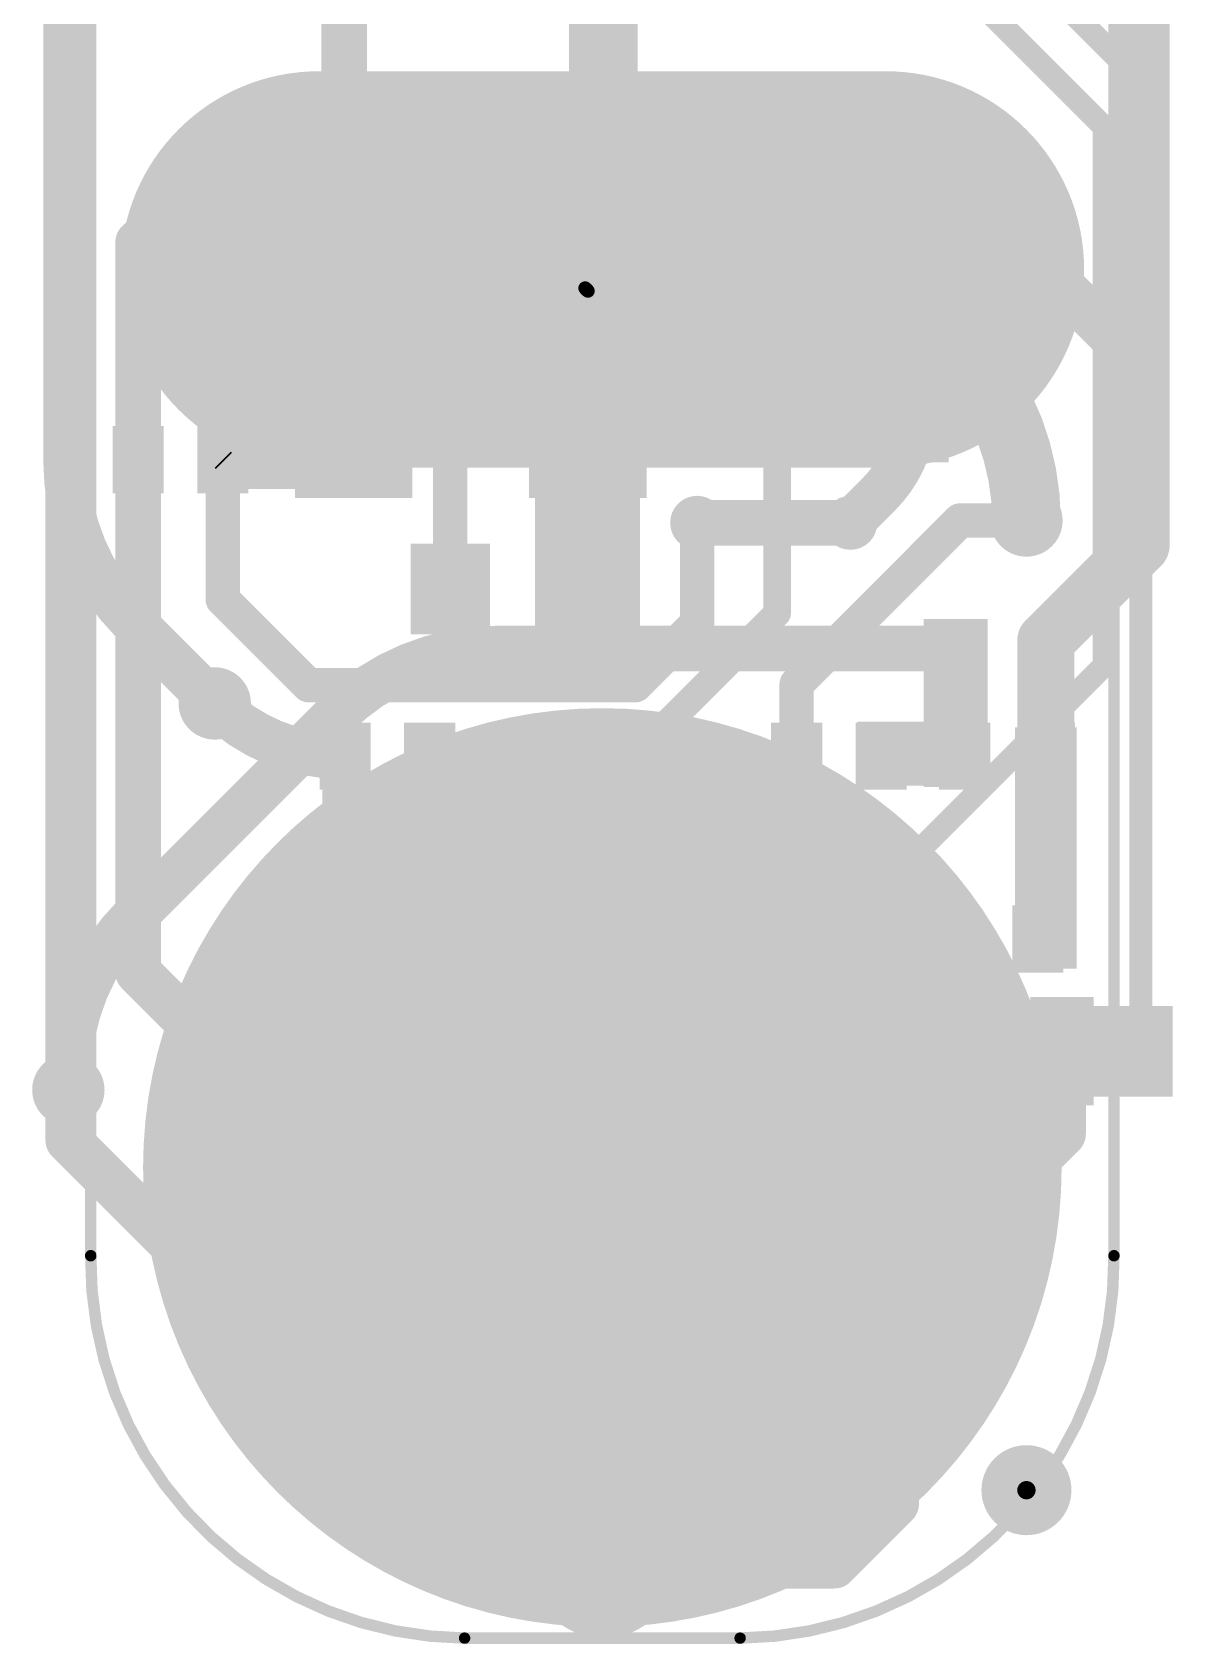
# Model space of a CAD drawing. Header units: millimetres. Extents: x -11 to 1.6, y -1.7 to 28.8.
# Drawn here: x -11.04 to 1.63, y -1.71 to 16.19 of the extents above; entities that cross this region are included whole.
import ezdxf

# ---------------------------------------------------------------- set-up
doc = ezdxf.new("R2010")
doc.units = ezdxf.units.MM
for name, color, linetype in [('BottomLayer', 5, 'Continuous'), ('BottomPaste', 16, 'Continuous'), ('BottomSolder', 6, 'Continuous'), ('PadHoleLayer', 156, 'Continuous'), ('TopLayer', 1, 'Continuous'), ('TopOverlay', 2, 'Continuous'), ('TopPaste', 8, 'Continuous'), ('TopSolder', 216, 'Continuous'), ('ViaHoleLayer', 16, 'Continuous')]:
    doc.layers.add(name, color=color, linetype=linetype)

# ---------------------------------------------------------------- blocks, each defined once
blk = doc.blocks.new('C___0603_B_1')
at = {"layer": 'BottomLayer'}
for points in [[(-1.143, -0.445), (-1.143, 0.445), (-0.381, 0.445), (-0.381, -0.445)], [(0.381, -0.445), (0.381, 0.445), (1.143, 0.445), (1.143, -0.445)]]:
    blk.add_hatch(color=5, dxfattribs=at).paths.add_polyline_path(points)
at = {"layer": 'BottomPaste'}
for points in [[(-1.143, -0.445), (-1.143, 0.445), (-0.381, 0.445), (-0.381, -0.445)], [(0.381, -0.445), (0.381, 0.445), (1.143, 0.445), (1.143, -0.445)]]:
    blk.add_hatch(color=16, dxfattribs=at).paths.add_polyline_path(points)
at = {"layer": 'BottomSolder'}
for points in [[(-1.203, -0.504), (-1.203, 0.504), (-0.321, 0.504), (-0.321, -0.504)], [(0.321, -0.504), (0.321, 0.504), (1.203, 0.504), (1.203, -0.504)]]:
    blk.add_hatch(color=6, dxfattribs=at).paths.add_polyline_path(points)
blk = doc.blocks.new('2_2_P___B_2')
at = {"layer": 'BottomLayer'}
h = blk.add_hatch(color=5, dxfattribs=at)
edge = h.paths.add_edge_path()
edge.add_arc((0, 2.007), 0.75, 0, 360)
h = blk.add_hatch(color=5, dxfattribs=at)
edge = h.paths.add_edge_path()
edge.add_arc((-1.5, 0), 0.75, 0, 360)
h = blk.add_hatch(color=5, dxfattribs=at)
edge = h.paths.add_edge_path()
edge.add_arc((1.5, 0), 0.75, 0, 360)
h = blk.add_hatch(color=5, dxfattribs=at)
edge = h.paths.add_edge_path()
edge.add_arc((0, -2), 0.75, 0, 360)
at = {"layer": 'BottomPaste'}
h = blk.add_hatch(color=16, dxfattribs=at)
edge = h.paths.add_edge_path()
edge.add_arc((0, 2.007), 0.75, 0, 360)
h = blk.add_hatch(color=16, dxfattribs=at)
edge = h.paths.add_edge_path()
edge.add_arc((-1.5, 0), 0.75, 0, 360)
h = blk.add_hatch(color=16, dxfattribs=at)
edge = h.paths.add_edge_path()
edge.add_arc((1.5, 0), 0.75, 0, 360)
h = blk.add_hatch(color=16, dxfattribs=at)
edge = h.paths.add_edge_path()
edge.add_arc((0, -2), 0.75, 0, 360)
at = {"layer": 'BottomSolder'}
h = blk.add_hatch(color=6, dxfattribs=at)
edge = h.paths.add_edge_path()
edge.add_arc((0, 2.007), 0.805, 0, 360)
h = blk.add_hatch(color=6, dxfattribs=at)
edge = h.paths.add_edge_path()
edge.add_arc((-1.5, 0), 0.805, 0, 360)
h = blk.add_hatch(color=6, dxfattribs=at)
edge = h.paths.add_edge_path()
edge.add_arc((1.5, 0), 0.805, 0, 360)
h = blk.add_hatch(color=6, dxfattribs=at)
edge = h.paths.add_edge_path()
edge.add_arc((0, -2), 0.805, 0, 360)
blk = doc.blocks.new('S______B______0402_B_11')
at = {"layer": 'BottomLayer'}
for points in [[(-0.241, 0.317), (-0.241, -0.318), (-0.699, -0.318), (-0.699, 0.317)], [(0.699, 0.317), (0.699, -0.318), (0.241, -0.318), (0.241, 0.317)]]:
    blk.add_hatch(color=5, dxfattribs=at).paths.add_polyline_path(points)
at = {"layer": 'BottomPaste'}
for points in [[(-0.241, 0.317), (-0.241, -0.318), (-0.699, -0.318), (-0.699, 0.317)], [(0.699, 0.317), (0.699, -0.318), (0.241, -0.318), (0.241, 0.317)]]:
    blk.add_hatch(color=16, dxfattribs=at).paths.add_polyline_path(points)
at = {"layer": 'BottomSolder'}
for points in [[(-0.186, 0.373), (-0.186, -0.373), (-0.754, -0.373), (-0.754, 0.373)], [(0.754, 0.373), (0.754, -0.373), (0.186, -0.373), (0.186, 0.373)]]:
    blk.add_hatch(color=6, dxfattribs=at).paths.add_polyline_path(points)
blk = doc.blocks.new('S______B______0402_B_12')
at = {"layer": 'BottomLayer'}
for points in [[(-0.241, 0.318), (-0.241, -0.318), (-0.699, -0.318), (-0.699, 0.318)], [(0.699, 0.318), (0.699, -0.318), (0.241, -0.318), (0.241, 0.318)]]:
    blk.add_hatch(color=5, dxfattribs=at).paths.add_polyline_path(points)
at = {"layer": 'BottomPaste'}
for points in [[(-0.241, 0.318), (-0.241, -0.318), (-0.699, -0.318), (-0.699, 0.318)], [(0.699, 0.318), (0.699, -0.318), (0.241, -0.318), (0.241, 0.318)]]:
    blk.add_hatch(color=16, dxfattribs=at).paths.add_polyline_path(points)
at = {"layer": 'BottomSolder'}
for points in [[(-0.186, 0.373), (-0.186, -0.373), (-0.754, -0.373), (-0.754, 0.373)], [(0.754, 0.373), (0.754, -0.373), (0.186, -0.373), (0.186, 0.373)]]:
    blk.add_hatch(color=6, dxfattribs=at).paths.add_polyline_path(points)
blk = doc.blocks.new('S______B______0402_B_14')
at = {"layer": 'BottomLayer'}
for points in [[(-0.241, 0.317), (-0.241, -0.318), (-0.699, -0.318), (-0.699, 0.317)], [(0.699, 0.317), (0.699, -0.318), (0.241, -0.318), (0.241, 0.317)]]:
    blk.add_hatch(color=5, dxfattribs=at).paths.add_polyline_path(points)
at = {"layer": 'BottomPaste'}
for points in [[(-0.241, 0.317), (-0.241, -0.318), (-0.699, -0.318), (-0.699, 0.317)], [(0.699, 0.317), (0.699, -0.318), (0.241, -0.318), (0.241, 0.317)]]:
    blk.add_hatch(color=16, dxfattribs=at).paths.add_polyline_path(points)
at = {"layer": 'BottomSolder'}
for points in [[(-0.186, 0.373), (-0.186, -0.373), (-0.754, -0.373), (-0.754, 0.373)], [(0.754, 0.373), (0.754, -0.373), (0.186, -0.373), (0.186, 0.373)]]:
    blk.add_hatch(color=6, dxfattribs=at).paths.add_polyline_path(points)
blk = doc.blocks.new('S______B______0402_B_15')
at = {"layer": 'BottomLayer'}
for points in [[(-0.241, 0.317), (-0.241, -0.318), (-0.699, -0.318), (-0.699, 0.317)], [(0.699, 0.317), (0.699, -0.318), (0.241, -0.318), (0.241, 0.317)]]:
    blk.add_hatch(color=5, dxfattribs=at).paths.add_polyline_path(points)
at = {"layer": 'BottomPaste'}
for points in [[(-0.241, 0.317), (-0.241, -0.318), (-0.699, -0.318), (-0.699, 0.317)], [(0.699, 0.317), (0.699, -0.318), (0.241, -0.318), (0.241, 0.317)]]:
    blk.add_hatch(color=16, dxfattribs=at).paths.add_polyline_path(points)
at = {"layer": 'BottomSolder'}
for points in [[(-0.186, 0.373), (-0.186, -0.373), (-0.754, -0.373), (-0.754, 0.373)], [(0.754, 0.373), (0.754, -0.373), (0.186, -0.373), (0.186, 0.373)]]:
    blk.add_hatch(color=6, dxfattribs=at).paths.add_polyline_path(points)
blk = doc.blocks.new('S______B______0402_B_16')
at = {"layer": 'BottomLayer'}
for points in [[(-0.241, 0.317), (-0.241, -0.318), (-0.699, -0.318), (-0.699, 0.317)], [(0.699, 0.317), (0.699, -0.318), (0.241, -0.318), (0.241, 0.317)]]:
    blk.add_hatch(color=5, dxfattribs=at).paths.add_polyline_path(points)
at = {"layer": 'BottomPaste'}
for points in [[(-0.241, 0.317), (-0.241, -0.318), (-0.699, -0.318), (-0.699, 0.317)], [(0.699, 0.317), (0.699, -0.318), (0.241, -0.318), (0.241, 0.317)]]:
    blk.add_hatch(color=16, dxfattribs=at).paths.add_polyline_path(points)
at = {"layer": 'BottomSolder'}
for points in [[(-0.186, 0.373), (-0.186, -0.373), (-0.754, -0.373), (-0.754, 0.373)], [(0.754, 0.373), (0.754, -0.373), (0.186, -0.373), (0.186, 0.373)]]:
    blk.add_hatch(color=6, dxfattribs=at).paths.add_polyline_path(points)
blk = doc.blocks.new('RES_0402_B_17')
at = {"layer": 'BottomLayer'}
for points in [[(-0.241, 0.318), (-0.241, -0.318), (-0.699, -0.318), (-0.699, 0.318)], [(0.699, 0.318), (0.699, -0.318), (0.241, -0.318), (0.241, 0.318)]]:
    blk.add_hatch(color=5, dxfattribs=at).paths.add_polyline_path(points)
at = {"layer": 'BottomPaste'}
for points in [[(-0.241, 0.318), (-0.241, -0.318), (-0.699, -0.318), (-0.699, 0.318)], [(0.699, 0.318), (0.699, -0.318), (0.241, -0.318), (0.241, 0.318)]]:
    blk.add_hatch(color=16, dxfattribs=at).paths.add_polyline_path(points)
at = {"layer": 'BottomSolder'}
for points in [[(-0.186, 0.373), (-0.186, -0.373), (-0.754, -0.373), (-0.754, 0.373)], [(0.754, 0.373), (0.754, -0.373), (0.186, -0.373), (0.186, 0.373)]]:
    blk.add_hatch(color=6, dxfattribs=at).paths.add_polyline_path(points)
blk = doc.blocks.new('LED_0603_B_18')
at = {"layer": 'BottomLayer'}
for points in [[(-1, 0.5), (-0.5, 0.5), (-0.5, -0.5), (-1, -0.5)], [(0.5, 0.5), (1, 0.5), (1, -0.5), (0.5, -0.5)]]:
    blk.add_hatch(color=5, dxfattribs=at).paths.add_polyline_path(points)
at = {"layer": 'BottomPaste'}
for points in [[(-1, 0.5), (-0.5, 0.5), (-0.5, -0.5), (-1, -0.5)], [(0.5, 0.5), (1, 0.5), (1, -0.5), (0.5, -0.5)]]:
    blk.add_hatch(color=16, dxfattribs=at).paths.add_polyline_path(points)
at = {"layer": 'BottomSolder'}
for points in [[(-1.102, 0.602), (-0.398, 0.602), (-0.398, -0.602), (-1.102, -0.602)], [(0.398, 0.602), (1.102, 0.602), (1.102, -0.602), (0.398, -0.602)]]:
    blk.add_hatch(color=6, dxfattribs=at).paths.add_polyline_path(points)
blk = doc.blocks.new('C___0603_B_19')
at = {"layer": 'BottomLayer'}
for points in [[(-1.143, -0.445), (-1.143, 0.445), (-0.381, 0.445), (-0.381, -0.445)], [(0.381, -0.445), (0.381, 0.445), (1.143, 0.445), (1.143, -0.445)]]:
    blk.add_hatch(color=5, dxfattribs=at).paths.add_polyline_path(points)
at = {"layer": 'BottomPaste'}
for points in [[(-1.143, -0.445), (-1.143, 0.445), (-0.381, 0.445), (-0.381, -0.445)], [(0.381, -0.445), (0.381, 0.445), (1.143, 0.445), (1.143, -0.445)]]:
    blk.add_hatch(color=16, dxfattribs=at).paths.add_polyline_path(points)
at = {"layer": 'BottomSolder'}
for points in [[(-1.203, -0.504), (-1.203, 0.504), (-0.321, 0.504), (-0.321, -0.504)], [(0.321, -0.504), (0.321, 0.504), (1.203, 0.504), (1.203, -0.504)]]:
    blk.add_hatch(color=6, dxfattribs=at).paths.add_polyline_path(points)
blk = doc.blocks.new('SOT_23_5_B_20')
at = {"layer": 'BottomLayer'}
for points in [[(-1.85, 1.25), (-0.75, 1.25), (-0.75, 0.65), (-1.85, 0.65)], [(0.75, 1.25), (1.85, 1.25), (1.85, 0.65), (0.75, 0.65)], [(-1.85, 0.3), (-0.75, 0.3), (-0.75, -0.3), (-1.85, -0.3)], [(-1.85, -0.65), (-0.75, -0.65), (-0.75, -1.25), (-1.85, -1.25)], [(0.75, -0.65), (1.85, -0.65), (1.85, -1.25), (0.75, -1.25)]]:
    blk.add_hatch(color=5, dxfattribs=at).paths.add_polyline_path(points)
at = {"layer": 'BottomPaste'}
for points in [[(-1.85, 1.25), (-0.75, 1.25), (-0.75, 0.65), (-1.85, 0.65)], [(0.75, 1.25), (1.85, 1.25), (1.85, 0.65), (0.75, 0.65)], [(-1.85, 0.3), (-0.75, 0.3), (-0.75, -0.3), (-1.85, -0.3)], [(-1.85, -0.65), (-0.75, -0.65), (-0.75, -1.25), (-1.85, -1.25)], [(0.75, -0.65), (1.85, -0.65), (1.85, -1.25), (0.75, -1.25)]]:
    blk.add_hatch(color=16, dxfattribs=at).paths.add_polyline_path(points)
at = {"layer": 'BottomSolder'}
for points in [[(-1.952, 1.352), (-0.648, 1.352), (-0.648, 0.548), (-1.952, 0.548)], [(0.648, 1.352), (1.952, 1.352), (1.952, 0.548), (0.648, 0.548)], [(-1.952, 0.402), (-0.648, 0.402), (-0.648, -0.402), (-1.952, -0.402)], [(-1.952, -0.548), (-0.648, -0.548), (-0.648, -1.352), (-1.952, -1.352)], [(0.648, -0.548), (1.952, -0.548), (1.952, -1.352), (0.648, -1.352)]]:
    blk.add_hatch(color=6, dxfattribs=at).paths.add_polyline_path(points)
blk = doc.blocks.new('SEMG_SENSOR_23')
at = {"layer": 'TopLayer'}
h = blk.add_hatch(color=1, dxfattribs=at)
edge = h.paths.add_edge_path()
edge.add_arc((0, 9.987), 5, 0, 360)
h = blk.add_hatch(color=1, dxfattribs=at)
edge = h.paths.add_edge_path()
edge.add_arc((-3.15, -0.013), 2.1, 90, 270)
edge.add_line((-3.15, -2.113), (3.15, -2.113))
edge.add_arc((3.15, -0.013), 2.1, 270, 450)
edge.add_line((3.15, 2.087), (-3.15, 2.087))
h = blk.add_hatch(color=1, dxfattribs=at)
edge = h.paths.add_edge_path()
edge.add_arc((0, -9.987), 5, 0, 360)
at = {"layer": 'TopPaste'}
h = blk.add_hatch(color=8, dxfattribs=at)
edge = h.paths.add_edge_path()
edge.add_arc((0, 9.987), 5, 0, 360)
h = blk.add_hatch(color=8, dxfattribs=at)
edge = h.paths.add_edge_path()
edge.add_arc((-3.15, -0.013), 2.1, 90, 270)
edge.add_line((-3.15, -2.113), (3.15, -2.113))
edge.add_arc((3.15, -0.013), 2.1, 270, 450)
edge.add_line((3.15, 2.087), (-3.15, 2.087))
h = blk.add_hatch(color=8, dxfattribs=at)
edge = h.paths.add_edge_path()
edge.add_arc((0, -9.987), 5, 0, 360)
at = {"layer": 'TopSolder'}
h = blk.add_hatch(color=216, dxfattribs=at)
edge = h.paths.add_edge_path()
edge.add_arc((0, 9.987), 5.102, 0, 360)
h = blk.add_hatch(color=216, dxfattribs=at)
edge = h.paths.add_edge_path()
edge.add_arc((-3.15, -0.013), 2.202, 90, 270)
edge.add_line((-3.15, -2.214), (3.15, -2.214))
edge.add_arc((3.15, -0.013), 2.202, 270, 450)
edge.add_line((3.15, 2.189), (-3.15, 2.189))
h = blk.add_hatch(color=216, dxfattribs=at)
edge = h.paths.add_edge_path()
edge.add_arc((0, -9.987), 5.102, 0, 360)
at = {"layer": 'TopOverlay', "const_width": 0.127}
for points in [[(-5.683, 10.966, -0.414214), (-1.531, 15.213)], [(1.531, 15.213, -0.414214), (5.683, 10.966)], [(-1.531, -15.213, -0.414214), (-5.683, -10.966)], [(5.683, -10.966, -0.414214), (1.531, -15.213)]]:
    blk.add_lwpolyline(points, format="xyb", dxfattribs=at)
for points in [[(-1.531, 15.213), (1.531, 15.213)], [(-5.683, -10.966), (-5.683, 10.966)], [(5.683, -10.966), (5.683, 10.966)], [(-1.531, -15.213), (1.531, -15.213)]]:
    blk.add_lwpolyline(points, dxfattribs=at)
at = {"layer": 'TopOverlay', "const_width": 0.0635}
for points in [[(-1.562, 15.213, 1), (-1.499, 15.213, 1)], [(-1.562, 15.213, 1), (-1.499, 15.213, 1)], [(1.499, 15.213, 1), (1.562, 15.213, 1)], [(1.499, 15.213, 1), (1.562, 15.213, 1)], [(-5.715, 10.966, 1), (-5.651, 10.966, 1)], [(-5.715, 10.966, 1), (-5.651, 10.966, 1)], [(5.652, 10.966, 1), (5.715, 10.966, 1)], [(5.652, 10.966, 1), (5.715, 10.966, 1)], [(-5.715, -10.966, 1), (-5.651, -10.966, 1)], [(-5.715, -10.966, 1), (-5.651, -10.966, 1)], [(5.652, -10.966, 1), (5.715, -10.966, 1)], [(5.652, -10.966, 1), (5.715, -10.966, 1)], [(-1.562, -15.213, 1), (-1.499, -15.213, 1)], [(-1.562, -15.213, 1), (-1.499, -15.213, 1)], [(1.499, -15.213, 1), (1.562, -15.213, 1)], [(1.499, -15.213, 1), (1.562, -15.213, 1)]]:
    blk.add_lwpolyline(points, format="xyb", close=True, dxfattribs=at)
blk = doc.blocks.new('C___0603_B_24')
at = {"layer": 'BottomLayer'}
for points in [[(-1.143, -0.445), (-1.143, 0.445), (-0.381, 0.445), (-0.381, -0.445)], [(0.381, -0.445), (0.381, 0.445), (1.143, 0.445), (1.143, -0.445)]]:
    blk.add_hatch(color=5, dxfattribs=at).paths.add_polyline_path(points)
at = {"layer": 'BottomPaste'}
for points in [[(-1.143, -0.445), (-1.143, 0.445), (-0.381, 0.445), (-0.381, -0.445)], [(0.381, -0.445), (0.381, 0.445), (1.143, 0.445), (1.143, -0.445)]]:
    blk.add_hatch(color=16, dxfattribs=at).paths.add_polyline_path(points)
at = {"layer": 'BottomSolder'}
for points in [[(-1.203, -0.504), (-1.203, 0.504), (-0.321, 0.504), (-0.321, -0.504)], [(0.321, -0.504), (0.321, 0.504), (1.203, 0.504), (1.203, -0.504)]]:
    blk.add_hatch(color=6, dxfattribs=at).paths.add_polyline_path(points)

msp = doc.modelspace()

# ---------------------------------------------------------------- hatches: boundary and pattern name
at = {"layer": 'BottomLayer'}
for points in [[(-5.565, 15.265), (-7.845, 15.265), (-7.845, 14.376), (-5.565, 14.376)], [(-5.461, 12.954), (-2.388, 12.954), (-2.388, 13.881), (-5.461, 13.881)], [(-1.626, 11.417), (-0.864, 11.417), (-0.864, 13.881), (-1.626, 13.881)], [(-9.157, 11.12), (-6.922, 11.12), (-6.922, 11.762), (-9.157, 11.762)], [(-5.461, 9.563), (-4.293, 9.563), (-4.293, 11.811), (-5.461, 11.811)], [(-0.432, 7.81), (-0.432, 9.677), (-1.143, 9.677), (-1.143, 7.81)], [(-1.88, 7.823), (-0.457, 7.823), (-0.457, 8.534), (-1.88, 8.534)], [(-0.127, 5.791), (0.559, 5.791), (0.559, 8.471), (-0.127, 8.471)], [(-1.415, 4.312), (-0.483, 4.312), (-0.483, 6.452), (-1.415, 6.452)], [(0.144, 4.369), (1.626, 4.369), (1.626, 5.377), (0.144, 5.377)]]:
    msp.add_hatch(color=5, dxfattribs=at).paths.add_polyline_path(points)
h = msp.add_hatch(color=5, dxfattribs=at)
edge = h.paths.add_edge_path()
edge.add_arc((-3.658, 10.744), 0.3, 0, 360)
h = msp.add_hatch(color=5, dxfattribs=at)
edge = h.paths.add_edge_path()
edge.add_arc((-1.956, 10.744), 0.3, 0, 360)
h = msp.add_hatch(color=5, dxfattribs=at)
edge = h.paths.add_edge_path()
edge.add_arc((0, 10.77), 0.3, 0, 360)
h = msp.add_hatch(color=5, dxfattribs=at)
edge = h.paths.add_edge_path()
edge.add_arc((-0.787, 9.347), 0.3, 0, 360)
h = msp.add_hatch(color=5, dxfattribs=at)
edge = h.paths.add_edge_path()
edge.add_arc((-9.017, 8.738), 0.3, 0, 360)
h = msp.add_hatch(color=5, dxfattribs=at)
edge = h.paths.add_edge_path()
edge.add_arc((1.27, 4.902), 0.3, 0, 360)
h = msp.add_hatch(color=5, dxfattribs=at)
edge = h.paths.add_edge_path()
edge.add_arc((-10.643, 4.445), 0.3, 0, 360)
at = {"layer": 'BottomSolder'}
h = msp.add_hatch(color=6, dxfattribs=at)
edge = h.paths.add_edge_path()
edge.add_arc((0, 10.77), 0.402, 0, 360)
h = msp.add_hatch(color=6, dxfattribs=at)
edge = h.paths.add_edge_path()
edge.add_arc((-9.017, 8.738), 0.402, 0, 360)
h = msp.add_hatch(color=6, dxfattribs=at)
edge = h.paths.add_edge_path()
edge.add_arc((-10.643, 4.445), 0.402, 0, 360)
h = msp.add_hatch(color=6, dxfattribs=at)
edge = h.paths.add_edge_path()
edge.add_arc((0, 0), 0.102, 0, 360)
at = {"layer": 'PadHoleLayer'}
h = msp.add_hatch(color=156, dxfattribs=at)
edge = h.paths.add_edge_path()
edge.add_arc((0, 0), 0.5, 0, 360)
at = {"layer": 'TopLayer'}
h = msp.add_hatch(color=1, dxfattribs=at)
edge = h.paths.add_edge_path()
edge.add_arc((-3.658, 10.744), 0.3, 0, 360)
h = msp.add_hatch(color=1, dxfattribs=at)
edge = h.paths.add_edge_path()
edge.add_arc((-1.956, 10.744), 0.3, 0, 360)
h = msp.add_hatch(color=1, dxfattribs=at)
edge = h.paths.add_edge_path()
edge.add_arc((0, 10.77), 0.3, 0, 360)
h = msp.add_hatch(color=1, dxfattribs=at)
edge = h.paths.add_edge_path()
edge.add_arc((-0.787, 9.347), 0.3, 0, 360)
h = msp.add_hatch(color=1, dxfattribs=at)
edge = h.paths.add_edge_path()
edge.add_arc((-9.017, 8.738), 0.3, 0, 360)
h = msp.add_hatch(color=1, dxfattribs=at)
edge = h.paths.add_edge_path()
edge.add_arc((1.27, 4.902), 0.3, 0, 360)
h = msp.add_hatch(color=1, dxfattribs=at)
edge = h.paths.add_edge_path()
edge.add_arc((-10.643, 4.445), 0.3, 0, 360)
at = {"layer": 'TopSolder'}
h = msp.add_hatch(color=216, dxfattribs=at)
edge = h.paths.add_edge_path()
edge.add_arc((0, 10.77), 0.402, 0, 360)
h = msp.add_hatch(color=216, dxfattribs=at)
edge = h.paths.add_edge_path()
edge.add_arc((-9.017, 8.738), 0.402, 0, 360)
h = msp.add_hatch(color=216, dxfattribs=at)
edge = h.paths.add_edge_path()
edge.add_arc((-10.643, 4.445), 0.402, 0, 360)
h = msp.add_hatch(color=216, dxfattribs=at)
edge = h.paths.add_edge_path()
edge.add_arc((0, 0), 0.102, 0, 360)
at = {"layer": 'ViaHoleLayer'}
h = msp.add_hatch(color=16, dxfattribs=at)
edge = h.paths.add_edge_path()
edge.add_arc((0, 10.77), 0.15, 0, 360)
h = msp.add_hatch(color=16, dxfattribs=at)
edge = h.paths.add_edge_path()
edge.add_arc((-3.658, 10.744), 0.15, 0, 360)
h = msp.add_hatch(color=16, dxfattribs=at)
edge = h.paths.add_edge_path()
edge.add_arc((-1.956, 10.744), 0.15, 0, 360)
h = msp.add_hatch(color=16, dxfattribs=at)
edge = h.paths.add_edge_path()
edge.add_arc((-0.787, 9.347), 0.15, 0, 360)
h = msp.add_hatch(color=16, dxfattribs=at)
edge = h.paths.add_edge_path()
edge.add_arc((-9.017, 8.738), 0.15, 0, 360)
h = msp.add_hatch(color=16, dxfattribs=at)
edge = h.paths.add_edge_path()
edge.add_arc((1.27, 4.902), 0.15, 0, 360)
h = msp.add_hatch(color=16, dxfattribs=at)
edge = h.paths.add_edge_path()
edge.add_arc((-10.643, 4.445), 0.15, 0, 360)

# ---------------------------------------------------------------- linework, layer by layer
at = {"layer": 'BottomLayer'}
for points, const_width in [([(1.273, 12.491), (1.273, 25.495)], 0.381), ([(-10.643, 15.748), (-10.643, 19.507)], 0.508), ([(1.273, 12.491), (1.273, 16.888)], 0.635), ([(-7.579, 14.732), (-7.579, 16.858)], 0.508), ([(-10.643, 3.886), (-10.643, 15.748)], 0.508), ([(-10.643, 15.122), (-10.643, 15.748)], 0.508), ([(-9.868, 13.856), (-8.903, 14.821)], 0.508), ([(-8.903, 14.821), (-7.579, 14.821)], 0.508), ([(-7.579, 14.821), (-6.705, 14.821)], 0.508), ([(-6.705, 14.732), (-5.842, 14.732)], 0.508), ([(-4.902, 13.35), (-4.902, 14.732)], 0.381), ([(-9.868, 11.445), (-9.868, 13.856)], 0.508), ([(-1.245, 13.437), (-1.213, 13.405)], 0.381), ([(-7.472, 13.32), (-7.424, 13.272)], 0.381), ([(-7.424, 13.272), (-6.624, 13.272)], 0.381), ([(-6.624, 13.272), (-6.401, 13.049)], 0.381), ([(-4.902, 13.35), (-4.872, 13.32)], 0.152), ([(-1.245, 13.31), (-1.219, 13.335)], 0.508), ([(-1.219, 13.335), (0.428, 13.335)], 0.508), ([(0.428, 13.335), (1.273, 12.491)], 0.508), ([(-6.401, 10.008), (-6.401, 13.049)], 0.381), ([(1.273, 10.493), (1.273, 12.491)], 0.635), ([(-4.872, 12.37), (-3.937, 12.37)], 0.381), ([(-3.937, 12.37), (-3.429, 11.862)], 0.381), ([(-3.429, 11.862), (-2.769, 11.862)], 0.381), ([(-2.769, 10.922), (-2.769, 11.862)], 0.305), ([(-1.245, 11.798), (-1.245, 11.862)], 0.381), ([(-1.435, 11.608), (-1.245, 11.798)], 0.381), ([(-9.868, 6.744), (-9.868, 11.445)], 0.508), ([(-8.928, 9.893), (-8.928, 11.445)], 0.381), ([(-8.928, 11.445), (-8.915, 11.432)], 0.254), ([(-1.914, 10.786), (-1.64, 11.06)], 0.508), ([(-3.658, 9.627), (-3.658, 10.744)], 0.381), ([(-2.769, 9.738), (-2.769, 10.922)], 0.305), ([(-2.553, 8.953), (-0.737, 10.77)], 0.381), ([(-1.956, 10.744), (-1.914, 10.786)], 0.381), ([(-0.737, 10.77), (0, 10.77)], 0.381), ([(0.216, 9.436), (1.273, 10.493)], 0.635), ([(-8.928, 9.893), (-7.976, 8.941)], 0.381), ([(-4.353, 8.153), (-2.769, 9.738)], 0.305), ([(-4.343, 8.941), (-3.658, 9.627)], 0.381), ([(0.216, 7.131), (0.216, 9.436)], 0.635), ([(-7.976, 8.941), (-4.343, 8.941)], 0.381), ([(-2.553, 8.153), (-2.553, 8.953)], 0.381), ([(-7.607, 8.153), (-7.569, 8.153)], 0.508), ([(-7.569, 6.68), (-7.569, 8.153)], 0.508), ([(-6.629, 8.153), (-4.353, 8.153)], 0.305), ([(0.203, 7.252), (0.203, 7.429)], 0.381), ([(-9.868, 5.753), (-9.868, 6.744)], 0.508), ([(-7.569, 6.68), (-6.325, 5.436)], 0.508), ([(-1.106, 4.877), (-1.106, 5.917)], 0.381), ([(-9.868, 5.753), (-7.283, 3.168)], 0.508), ([(-6.325, 5.436), (-4.724, 5.436)], 0.508), ([(-4.724, 5.436), (-3.199, 3.91)], 0.508), ([(0.406, 3.957), (0.406, 4.877)], 0.508), ([(-10.643, 3.886), (-7.918, 1.162)], 0.508), ([(-3.199, 1.162), (-3.199, 3.91)], 0.508), ([(-1.448, 2.103), (0.406, 3.957)], 0.508), ([(-7.283, 3.168), (-4.699, 3.168)], 0.508), ([(-1.448, -0.152), (-1.448, 2.103)], 0.508), ([(-7.918, 1.162), (-6.199, 1.162)], 0.508), ([(-2.134, -0.838), (-1.448, -0.152)], 0.508), ([(-4.699, -0.838), (-2.134, -0.838)], 0.508)]:
    msp.add_lwpolyline(points, dxfattribs=dict(at, const_width=const_width))
for points, const_width in [([(-10.77, 15.748, 1), (-10.516, 15.748, 1)], 0.254), ([(-10.77, 15.748, 1), (-10.516, 15.748, 1)], 0.254), ([(-10.77, 15.748, 1), (-10.516, 15.748, 1)], 0.254), ([(-10.77, 15.122, 1), (-10.516, 15.122, 1)], 0.254), ([(-9.03, 14.821, 1), (-8.776, 14.821, 1)], 0.254), ([(-9.03, 14.821, 1), (-8.776, 14.821, 1)], 0.254), ([(-7.706, 14.821, 1), (-7.452, 14.821, 1)], 0.254), ([(-7.706, 14.821, 1), (-7.452, 14.821, 1)], 0.254), ([(-6.832, 14.821, 1), (-6.578, 14.821, 1)], 0.254), ([(-7.706, 14.732, 1), (-7.452, 14.732, 1)], 0.254), ([(-6.832, 14.732, 1), (-6.578, 14.732, 1)], 0.254), ([(-5.969, 14.732, 1), (-5.715, 14.732, 1)], 0.254), ([(-4.997, 14.732, 1), (-4.807, 14.732, 1)], 0.191), ([(-9.995, 13.856, 1), (-9.741, 13.856, 1)], 0.254), ([(-9.995, 13.856, 1), (-9.741, 13.856, 1)], 0.254), ([(-1.34, 13.437, 1), (-1.149, 13.437, 1)], 0.191), ([(-7.567, 13.32, 1), (-7.377, 13.32, 1)], 0.191), ([(-7.519, 13.272, 1), (-7.329, 13.272, 1)], 0.191), ([(-7.519, 13.272, 1), (-7.329, 13.272, 1)], 0.191), ([(-6.719, 13.272, 1), (-6.529, 13.272, 1)], 0.191), ([(-6.719, 13.272, 1), (-6.529, 13.272, 1)], 0.191), ([(-4.997, 13.35, 1), (-4.807, 13.35, 1)], 0.191), ([(-4.94, 13.35, 1), (-4.864, 13.35, 1)], 0.0762), ([(-1.372, 13.31, 1), (-1.118, 13.31, 1)], 0.254), ([(-1.346, 13.335, 1), (-1.092, 13.335, 1)], 0.254), ([(-1.346, 13.335, 1), (-1.092, 13.335, 1)], 0.254), ([(-1.308, 13.405, 1), (-1.118, 13.405, 1)], 0.191), ([(0.301, 13.335, 1), (0.555, 13.335, 1)], 0.254), ([(0.301, 13.335, 1), (0.555, 13.335, 1)], 0.254), ([(-4.91, 13.32, 1), (-4.834, 13.32, 1)], 0.0762), ([(-6.496, 13.049, 1), (-6.306, 13.049, 1)], 0.191), ([(-6.496, 13.049, 1), (-6.306, 13.049, 1)], 0.191), ([(1.114, 12.491, 1), (1.432, 12.491, 1)], 0.318), ([(1.114, 12.491, 1), (1.432, 12.491, 1)], 0.318), ([(1.146, 12.491, 1), (1.4, 12.491, 1)], 0.254), ([(-4.967, 12.37, 1), (-4.777, 12.37, 1)], 0.191), ([(-4.032, 12.37, 1), (-3.842, 12.37, 1)], 0.191), ([(-4.032, 12.37, 1), (-3.842, 12.37, 1)], 0.191), ([(1.178, 12.491, 1), (1.368, 12.491, 1)], 0.191), ([(-1.372, 12.014, 1), (-1.118, 12.014, 1)], 0.254), ([(-3.524, 11.862, 1), (-3.334, 11.862, 1)], 0.191), ([(-3.524, 11.862, 1), (-3.334, 11.862, 1)], 0.191), ([(-2.864, 11.862, 1), (-2.673, 11.862, 1)], 0.191), ([(-2.845, 11.862, 1), (-2.692, 11.862, 1)], 0.152), ([(-1.393, 11.777, 1), (-1.139, 11.777, 1)], 0.254), ([(-1.393, 11.777, 1), (-1.139, 11.777, 1)], 0.254), ([(-1.34, 11.862, 1), (-1.149, 11.862, 1)], 0.191), ([(-1.34, 11.798, 1), (-1.149, 11.798, 1)], 0.191), ([(-1.34, 11.798, 1), (-1.149, 11.798, 1)], 0.191), ([(-9.995, 11.445, 1), (-9.741, 11.445, 1)], 0.254), ([(-9.995, 11.445, 1), (-9.741, 11.445, 1)], 0.254), ([(-9.023, 11.445, 1), (-8.833, 11.445, 1)], 0.191), ([(-1.53, 11.608, 1), (-1.34, 11.608, 1)], 0.191), ([(-8.992, 11.445, 1), (-8.865, 11.445, 1)], 0.127), ([(-8.979, 11.432, 1), (-8.852, 11.432, 1)], 0.127), ([(-1.767, 11.06, 1), (-1.513, 11.06, 1)], 0.254), ([(-1.767, 11.06, 1), (-1.513, 11.06, 1)], 0.254), ([(-3.753, 10.744, 1), (-3.562, 10.744, 1)], 0.191), ([(-2.845, 10.922, 1), (-2.692, 10.922, 1)], 0.152), ([(-2.845, 10.922, 1), (-2.692, 10.922, 1)], 0.152), ([(-2.041, 10.786, 1), (-1.787, 10.786, 1)], 0.254), ([(-2.051, 10.744, 1), (-1.861, 10.744, 1)], 0.191), ([(-2.009, 10.786, 1), (-1.819, 10.786, 1)], 0.191), ([(-0.832, 10.77, 1), (-0.641, 10.77, 1)], 0.191), ([(-0.832, 10.77, 1), (-0.641, 10.77, 1)], 0.191), ([(-0.095, 10.77, 1), (0.095, 10.77, 1)], 0.191), ([(1.114, 10.493, 1), (1.432, 10.493, 1)], 0.318), ([(1.114, 10.493, 1), (1.432, 10.493, 1)], 0.318), ([(-9.023, 9.893, 1), (-8.833, 9.893, 1)], 0.191), ([(-9.023, 9.893, 1), (-8.833, 9.893, 1)], 0.191), ([(-6.496, 10.008, 1), (-6.306, 10.008, 1)], 0.191), ([(-2.845, 9.738, 1), (-2.692, 9.738, 1)], 0.152), ([(-2.845, 9.738, 1), (-2.692, 9.738, 1)], 0.152), ([(-3.753, 9.627, 1), (-3.562, 9.627, 1)], 0.191), ([(-3.753, 9.627, 1), (-3.562, 9.627, 1)], 0.191), ([(0.057, 9.436, 1), (0.375, 9.436, 1)], 0.318), ([(0.057, 9.436, 1), (0.375, 9.436, 1)], 0.318), ([(-8.071, 8.941, 1), (-7.88, 8.941, 1)], 0.191), ([(-8.071, 8.941, 1), (-7.88, 8.941, 1)], 0.191), ([(-4.439, 8.941, 1), (-4.248, 8.941, 1)], 0.191), ([(-4.439, 8.941, 1), (-4.248, 8.941, 1)], 0.191), ([(-2.648, 8.953, 1), (-2.457, 8.953, 1)], 0.191), ([(-2.648, 8.953, 1), (-2.457, 8.953, 1)], 0.191), ([(-9.144, 8.738, 1), (-8.89, 8.738, 1)], 0.254), ([(-7.734, 8.153, 1), (-7.48, 8.153, 1)], 0.254), ([(-7.734, 8.153, 1), (-7.48, 8.153, 1)], 0.254), ([(-7.696, 8.153, 1), (-7.442, 8.153, 1)], 0.254), ([(-7.696, 8.153, 1), (-7.442, 8.153, 1)], 0.254), ([(-6.706, 8.153, 1), (-6.553, 8.153, 1)], 0.152), ([(-4.429, 8.153, 1), (-4.277, 8.153, 1)], 0.152), ([(-4.429, 8.153, 1), (-4.277, 8.153, 1)], 0.152), ([(-2.648, 8.153, 1), (-2.457, 8.153, 1)], 0.191), ([(0.108, 7.429, 1), (0.298, 7.429, 1)], 0.191), ([(0.057, 7.131, 1), (0.375, 7.131, 1)], 0.318), ([(0.108, 7.252, 1), (0.298, 7.252, 1)], 0.191), ([(-9.995, 6.744, 1), (-9.741, 6.744, 1)], 0.254), ([(-9.995, 6.744, 1), (-9.741, 6.744, 1)], 0.254), ([(-7.696, 6.68, 1), (-7.442, 6.68, 1)], 0.254), ([(-7.696, 6.68, 1), (-7.442, 6.68, 1)], 0.254), ([(-1.201, 5.917, 1), (-1.01, 5.917, 1)], 0.191), ([(-9.995, 5.753, 1), (-9.741, 5.753, 1)], 0.254), ([(-9.995, 5.753, 1), (-9.741, 5.753, 1)], 0.254), ([(-6.452, 5.436, 1), (-6.198, 5.436, 1)], 0.254), ([(-6.452, 5.436, 1), (-6.198, 5.436, 1)], 0.254), ([(-4.851, 5.436, 1), (-4.597, 5.436, 1)], 0.254), ([(-4.851, 5.436, 1), (-4.597, 5.436, 1)], 0.254), ([(-1.201, 4.877, 1), (-1.01, 4.877, 1)], 0.191), ([(0.279, 4.877, 1), (0.533, 4.877, 1)], 0.254), ([(-10.77, 3.886, 1), (-10.516, 3.886, 1)], 0.254), ([(-10.77, 3.886, 1), (-10.516, 3.886, 1)], 0.254), ([(-3.326, 3.91, 1), (-3.072, 3.91, 1)], 0.254), ([(-3.326, 3.91, 1), (-3.072, 3.91, 1)], 0.254), ([(0.279, 3.957, 1), (0.533, 3.957, 1)], 0.254), ([(0.279, 3.957, 1), (0.533, 3.957, 1)], 0.254), ([(-7.41, 3.168, 1), (-7.156, 3.168, 1)], 0.254), ([(-7.41, 3.168, 1), (-7.156, 3.168, 1)], 0.254), ([(-4.826, 3.168, 1), (-4.572, 3.168, 1)], 0.254), ([(-1.575, 2.103, 1), (-1.321, 2.103, 1)], 0.254), ([(-1.575, 2.103, 1), (-1.321, 2.103, 1)], 0.254), ([(-8.045, 1.162, 1), (-7.791, 1.162, 1)], 0.254), ([(-8.045, 1.162, 1), (-7.791, 1.162, 1)], 0.254), ([(-6.326, 1.162, 1), (-6.072, 1.162, 1)], 0.254), ([(-3.326, 1.162, 1), (-3.072, 1.162, 1)], 0.254), ([(-1.575, -0.152, 1), (-1.321, -0.152, 1)], 0.254), ([(-1.575, -0.152, 1), (-1.321, -0.152, 1)], 0.254), ([(-4.826, -0.838, 1), (-4.572, -0.838, 1)], 0.254), ([(-2.261, -0.838, 1), (-2.007, -0.838, 1)], 0.254), ([(-2.261, -0.838, 1), (-2.007, -0.838, 1)], 0.254)]:
    msp.add_lwpolyline(points, format="xyb", close=True, dxfattribs=dict(at, const_width=const_width))
at = {"layer": 'BottomLayer', "const_width": 0.508}
for points in [[(-1.245, 12.014, -0.04415), (-1.266, 11.777)], [(-1.266, 11.777, -0.153381), (-1.64, 11.06)], [(-7.607, 8.153, -0.198912), (-9.017, 8.738)]]:
    msp.add_lwpolyline(points, format="xyb", dxfattribs=at)
at = {"layer": 'TopLayer'}
for points, const_width in [([(-10.668, 11.441), (-10.668, 24.689)], 0.508), ([(-1.067, 17.983), (1.27, 15.646)], 0.254), ([(-4.699, 13.57), (-4.699, 16.866)], 0.762), ([(-0.838, 16.84), (0.864, 15.138)], 0.254), ([(1.27, 4.902), (1.27, 15.646)], 0.254), ([(0.864, 9.158), (0.864, 15.138)], 0.254), ([(-4.711, 13.558), (-2.788, 13.558)], 0.635), ([(-4.711, 13.558), (-4.699, 13.57)], 0.381), ([(-3.658, 10.744), (-1.956, 10.744)], 0.508), ([(-9.924, 9.645), (-9.017, 8.738)], 0.508), ([(-5.882, 9.347), (-0.787, 9.347)], 0.508), ([(-3.545, 4.75), (0.864, 9.158)], 0.254), ([(-9.899, 6.383), (-7.678, 8.603)], 0.508), ([(-4.711, 3.583), (-3.545, 4.75)], 0.559), ([(-10.643, 4.445), (-10.643, 4.587)], 0.508)]:
    msp.add_lwpolyline(points, dxfattribs=dict(at, const_width=const_width))
for points, const_width in [([(1.206, 15.646, 1), (1.333, 15.646, 1)], 0.127), ([(1.206, 15.646, 1), (1.333, 15.646, 1)], 0.127), ([(0.8, 15.138, 1), (0.927, 15.138, 1)], 0.127), ([(0.8, 15.138, 1), (0.927, 15.138, 1)], 0.127), ([(-4.889, 13.57, 1), (-4.508, 13.57, 1)], 0.381), ([(-4.87, 13.558, 1), (-4.553, 13.558, 1)], 0.318), ([(-2.978, 13.558, 1), (-2.597, 13.558, 1)], 0.381), ([(-2.947, 13.558, 1), (-2.629, 13.558, 1)], 0.318), ([(-4.807, 13.558, 1), (-4.616, 13.558, 1)], 0.191), ([(-4.794, 13.57, 1), (-4.604, 13.57, 1)], 0.191), ([(-10.795, 11.441, 1), (-10.541, 11.441, 1)], 0.254), ([(-10.795, 11.441, 1), (-10.541, 11.441, 1)], 0.254), ([(-0.191, 10.77, 1), (0.191, 10.77, 1)], 0.381), ([(-3.785, 10.744, 1), (-3.531, 10.744, 1)], 0.254), ([(-2.083, 10.744, 1), (-1.829, 10.744, 1)], 0.254), ([(-10.051, 9.645, 1), (-9.797, 9.645, 1)], 0.254), ([(-10.051, 9.645, 1), (-9.797, 9.645, 1)], 0.254), ([(-6.009, 9.347, 1), (-5.755, 9.347, 1)], 0.254), ([(-6.009, 9.347, 1), (-5.755, 9.347, 1)], 0.254), ([(-0.914, 9.347, 1), (-0.66, 9.347, 1)], 0.254), ([(0.8, 9.158, 1), (0.927, 9.158, 1)], 0.127), ([(0.8, 9.158, 1), (0.927, 9.158, 1)], 0.127), ([(-9.144, 8.738, 1), (-8.89, 8.738, 1)], 0.254), ([(-7.805, 8.603, 1), (-7.551, 8.603, 1)], 0.254), ([(-7.805, 8.603, 1), (-7.551, 8.603, 1)], 0.254), ([(-10.026, 6.383, 1), (-9.772, 6.383, 1)], 0.254), ([(-10.026, 6.383, 1), (-9.772, 6.383, 1)], 0.254), ([(-3.685, 4.75, 1), (-3.405, 4.75, 1)], 0.279), ([(1.206, 4.902, 1), (1.333, 4.902, 1)], 0.127), ([(-10.77, 4.587, 1), (-10.516, 4.587, 1)], 0.254), ([(-10.77, 4.587, 1), (-10.516, 4.587, 1)], 0.254), ([(-3.608, 4.75, 1), (-3.481, 4.75, 1)], 0.127), ([(-10.77, 4.445, 1), (-10.516, 4.445, 1)], 0.254), ([(-4.851, 3.583, 1), (-4.572, 3.583, 1)], 0.279)]:
    msp.add_lwpolyline(points, format="xyb", close=True, dxfattribs=dict(at, const_width=const_width))
for points, const_width in [([(-2.788, 13.558, -0.414214), (0, 10.77)], 0.762), ([(-9.924, 9.645, -0.198912), (-10.668, 11.441)], 0.508), ([(-7.678, 8.603, -0.198912), (-5.882, 9.347)], 0.508), ([(-10.643, 4.587, -0.198912), (-9.899, 6.383)], 0.508)]:
    msp.add_lwpolyline(points, format="xyb", dxfattribs=dict(at, const_width=const_width))

# ---------------------------------------------------------------- block references
for name, p in [('SEMG_SENSOR_23', (-4.711, 13.57)), ('S______B______0402_B_15', (-9.398, 11.445)), ('C___0603_B_1', (-5.639, 10.008)), ('S______B______0402_B_11', (-7.099, 8.153)), ('S______B______0402_B_14', (-2.083, 8.153)), ('S______B______0402_B_16', (-0.216, 8.153)), ('2_2_P___B_2', (-4.699, 1.162))]:
    msp.add_blockref(name, p)
at = {"rotation": 180}
for name, p in [('S______B______0402_B_12', (-5.372, 14.732)), ('C___0603_B_24', (-2.007, 13.31)), ('SOT_23_5_B_20', (-6.172, 12.37)), ('C___0603_B_19', (-2.007, 12.014)), ('RES_0402_B_17', (-0.343, 6.121)), ('LED_0603_B_18', (-0.356, 4.877))]:
    msp.add_blockref(name, p, dxfattribs=at)

doc.saveas('drawing.dxf')
